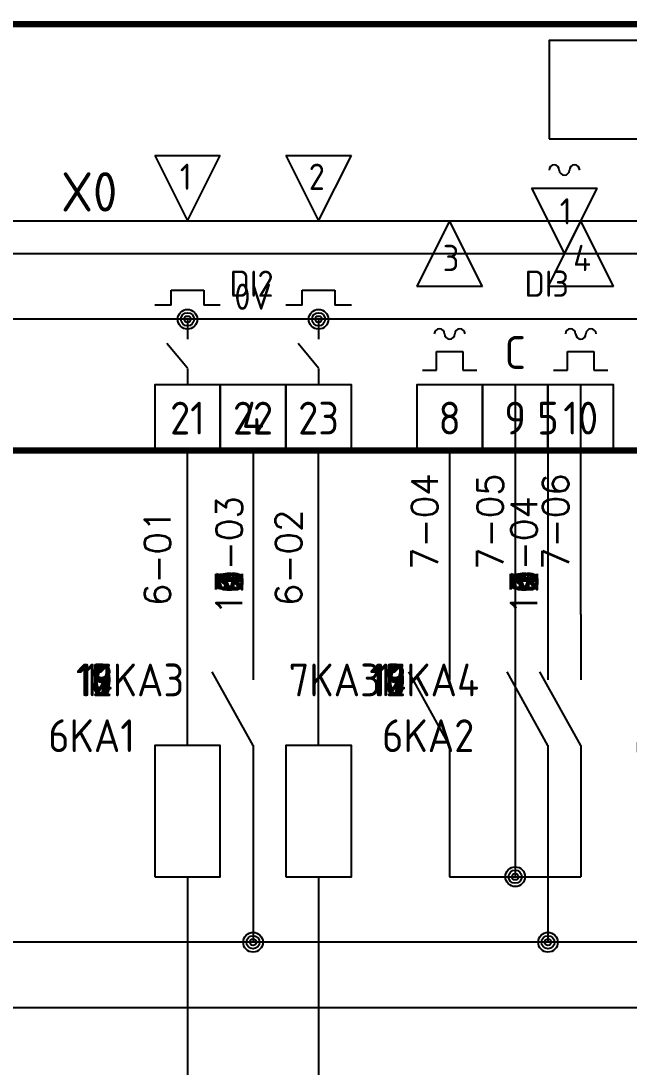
# Model space of a CAD drawing. Extents: x 21 to 418, y 12 to 268.
# Drawn here: x 119.8 to 166.2, y 180.5 to 260.3 of the extents above; entities that cross this region are included whole.
import ezdxf
from ezdxf.enums import TextEntityAlignment as Align

# ---------------------------------------------------------------- set-up
doc = ezdxf.new("R2010")
doc.units = 0
doc.header["$LTSCALE"] = 10
doc.layers.get('0').update_dxf_attribs({"linetype": 'CONTINUOUS'})
for name, color, linetype in [('10', 9, 'CONTINUOUS'), ('11', 9, 'CONTINUOUS'), ('12', 9, 'CONTINUOUS'), ('13', 9, 'CONTINUOUS'), ('14', 9, 'CONTINUOUS'), ('15', 9, 'CONTINUOUS'), ('16', 9, 'CONTINUOUS'), ('17', 9, 'CONTINUOUS'), ('18', 9, 'CONTINUOUS'), ('6', 9, 'CONTINUOUS'), ('7', 9, 'CONTINUOUS'), ('8', 9, 'CONTINUOUS'), ('9', 9, 'CONTINUOUS')]:
    doc.layers.add(name, color=color, linetype=linetype)
doc.layers.get('0').freeze()
doc.styles.add('SIMPLEX', font='simplex')
doc.styles.add('SPAC', font='isocp.shx')

# ---------------------------------------------------------------- blocks, each defined once
blk = doc.blocks.new('BLK56')
at = {"color": 7}
for p, q in [((0, 12.5), (0, 17.5)), ((0, 2.5), (0, -2.5))]:
    blk.add_line(p, q, dxfattribs=at)
blk.add_lwpolyline([(-2.5, 2.5), (2.5, 2.5), (2.5, 12.5), (-2.5, 12.5)], close=True, dxfattribs=at)
at = {"color": 4, "style": 'SPAC', "flags": 9}
blk.add_attdef('QUADRO', text='', height=2.5, dxfattribs=at).set_placement((-4, 16), align=Align.RIGHT)
at = {"color": 3, "style": 'SPAC', "width": 0.75, "flags": 8}
blk.add_attdef('PINA1', text='', height=1.75, rotation=90, dxfattribs=at).set_placement((-1, 17.5), align=Align.RIGHT)
at = {"color": 4, "style": 'SPAC'}
blk.add_attdef('NOME', text='', height=2.5, dxfattribs=at).set_placement((-4, 12), align=Align.RIGHT)
at = {"color": 7, "style": 'SPAC', "flags": 9}
for tag, p in [('COSTRUTTORE', (-6, 8.5)), ('TIPO', (-6, 6))]:
    blk.add_attdef(tag, text='', height=1.5, dxfattribs=at).set_placement(p, align=Align.RIGHT)
at = {"color": 6, "style": 'SPAC'}
for tag, p, flags in [('CODICE', (3.5, 3.5), 1), ('OFFSET', (3.5, 2), 9), ('PRES', (3.5, 0.5), 9), ('DESCRIZIONE', (3.5, -1), 9), ('SUPPORTO', (3.5, -2.5), 9), ('PR4', (3.5, -4), 9)]:
    blk.add_attdef(tag, p, '', height=1, dxfattribs=dict(at, flags=flags))
at = {"color": 3, "style": 'SPAC', "width": 0.75, "flags": 8}
blk.add_attdef('PINB1', (-1, -2.5), '', height=1.75, rotation=90, dxfattribs=at)
at = {"color": 7, "style": 'SPAC', "flags": 9}
for tag, p in [('FUNZIONE1', (0, -8.5)), ('FUNZIONE2', (0, -11.5))]:
    blk.add_attdef(tag, text='', height=2, dxfattribs=at).set_placement(p, align=Align.CENTER)
blk = doc.blocks.new('Numero_Filo')
at = {"color": 3, "style": 'SIMPLEX'}
for tag, flags, p in [('SUPPORTO', 9, (-3.287, 2.732)), ('RIP', 1, (-0.923, 2.732)), ('N', 8, (1.077, 0.732))]:
    blk.add_attdef(tag, text='', height=2, rotation=90, dxfattribs=dict(at, flags=flags)).set_placement(p, align=Align.RIGHT)
blk = doc.blocks.new('PUNTO')
for radius in [0.75, 0.5, 0.25]:
    blk.add_circle((0, 0), radius)
blk = doc.blocks.new('NA1_F')
at = {"color": 7}
for p, q in [((0, 0), (0, -5)), ((0, -10), (-3.125, -4.375)), ((0, -10), (0, -15))]:
    blk.add_line(p, q, dxfattribs=at)
at = {"color": 3, "style": 'SPAC', "width": 0.75, "flags": 8}
blk.add_attdef('PINA1', text='', height=1.75, rotation=90, dxfattribs=at).set_placement((-1, 0), align=Align.RIGHT)
at = {"color": 4, "style": 'SPAC'}
blk.add_attdef('NOME', text='', height=2.5, dxfattribs=at).set_placement((-5.25, -5), align=Align.MIDDLE_RIGHT)
at = {"color": 7, "style": 'SPAC'}
for tag, flags, p in [('REG', 8, (-5.25, -10)), ('FUNZIONE1', 9, (-5.25, -12.5)), ('FUNZIONE2', 9, (-5.25, -15))]:
    blk.add_attdef(tag, text='', height=1.5, dxfattribs=dict(at, flags=flags)).set_placement(p, align=Align.MIDDLE_RIGHT)
at = {"color": 3, "style": 'SPAC', "width": 0.75, "flags": 8}
blk.add_attdef('PINB1', (-1, -15), '', height=1.75, rotation=90, dxfattribs=at)
at = {"color": 6, "style": 'SPAC', "flags": 9}
blk.add_attdef('PRES', (1, -14.5), '', height=1, dxfattribs=at)

msp = doc.modelspace()

# ---------------------------------------------------------------- linework, layer by layer
at = {"layer": '10'}
for p, q in [((42.5, 245), (372.45, 245)), ((137.5, 227.5), (137.5, 215)), ((160, 227.5), (160, 215)), ((137.5, 200), (137.5, 197.5)), ((160, 200), (160, 197.5)), ((137.5, 197.5), (137.5, 190)), ((160, 197.5), (160, 190))]:
    msp.add_line(p, q, dxfattribs=at)
at = {"layer": '10', "color": 1, "linetype": 'Continuous'}
for p, q in [((407.5, 190), (32.7, 190)), ((407.5, 185), (32.7, 185))]:
    msp.add_line(p, q, dxfattribs=at)
at = {"layer": '10', "const_width": 0.5}
for points in [[(372.45, 260), (34.95, 260)], [(372.45, 227.5), (34.95, 227.5)]]:
    msp.add_lwpolyline(points, dxfattribs=at)
at = {"layer": '10'}
for points in [[(135, 227.5), (140, 227.5), (140, 232.5), (135, 232.5)], [(157.5, 227.5), (162.5, 227.5), (162.5, 232.5), (157.5, 232.5)]]:
    msp.add_lwpolyline(points, close=True, dxfattribs=at)
at = {"layer": '11'}
for p, q in [((42.5, 245), (372.45, 245)), ((137.5, 227.5), (137.5, 215)), ((160, 227.5), (160, 215)), ((137.5, 200), (137.5, 197.5)), ((160, 200), (160, 197.5)), ((137.5, 197.5), (137.5, 190)), ((160, 197.5), (160, 190))]:
    msp.add_line(p, q, dxfattribs=at)
at = {"layer": '11', "color": 1, "linetype": 'Continuous'}
for p, q in [((407.5, 190), (32.7, 190)), ((407.5, 185), (32.7, 185))]:
    msp.add_line(p, q, dxfattribs=at)
at = {"layer": '11', "const_width": 0.5}
for points in [[(372.45, 260), (34.95, 260)], [(372.45, 227.5), (34.95, 227.5)]]:
    msp.add_lwpolyline(points, dxfattribs=at)
at = {"layer": '11'}
for points in [[(135, 227.5), (140, 227.5), (140, 232.5), (135, 232.5)], [(157.5, 227.5), (162.5, 227.5), (162.5, 232.5), (157.5, 232.5)]]:
    msp.add_lwpolyline(points, close=True, dxfattribs=at)
at = {"layer": '12'}
for p, q in [((42.5, 245), (372.45, 245)), ((137.5, 227.5), (137.5, 215)), ((160, 227.5), (160, 215)), ((137.5, 200), (137.5, 197.5)), ((160, 200), (160, 197.5)), ((137.5, 197.5), (137.5, 190)), ((160, 197.5), (160, 190))]:
    msp.add_line(p, q, dxfattribs=at)
at = {"layer": '12', "color": 1, "linetype": 'Continuous'}
for p, q in [((407.5, 190), (32.7, 190)), ((407.5, 185), (32.7, 185))]:
    msp.add_line(p, q, dxfattribs=at)
at = {"layer": '12', "const_width": 0.5}
for points in [[(372.45, 260), (34.95, 260)], [(372.45, 227.5), (34.95, 227.5)]]:
    msp.add_lwpolyline(points, dxfattribs=at)
at = {"layer": '12'}
for points in [[(135, 227.5), (140, 227.5), (140, 232.5), (135, 232.5)], [(157.5, 227.5), (162.5, 227.5), (162.5, 232.5), (157.5, 232.5)]]:
    msp.add_lwpolyline(points, close=True, dxfattribs=at)
at = {"layer": '13'}
for p, q in [((42.5, 245), (372.45, 245)), ((137.5, 227.5), (137.5, 215)), ((160, 227.5), (160, 215)), ((137.5, 200), (137.5, 197.5)), ((160, 200), (160, 197.5)), ((137.5, 197.5), (137.5, 190)), ((160, 197.5), (160, 190))]:
    msp.add_line(p, q, dxfattribs=at)
at = {"layer": '13', "color": 1, "linetype": 'Continuous'}
for p, q in [((407.5, 190), (32.7, 190)), ((407.5, 185), (32.7, 185))]:
    msp.add_line(p, q, dxfattribs=at)
at = {"layer": '13', "const_width": 0.5}
for points in [[(372.45, 260), (34.95, 260)], [(372.45, 227.5), (34.95, 227.5)]]:
    msp.add_lwpolyline(points, dxfattribs=at)
at = {"layer": '13'}
for points in [[(135, 227.5), (140, 227.5), (140, 232.5), (135, 232.5)], [(157.5, 227.5), (162.5, 227.5), (162.5, 232.5), (157.5, 232.5)]]:
    msp.add_lwpolyline(points, close=True, dxfattribs=at)
at = {"layer": '14'}
for p, q in [((42.5, 245), (372.45, 245)), ((137.5, 227.5), (137.5, 215)), ((160, 227.5), (160, 215)), ((137.5, 200), (137.5, 197.5)), ((160, 200), (160, 197.5)), ((137.5, 197.5), (137.5, 190)), ((160, 197.5), (160, 190))]:
    msp.add_line(p, q, dxfattribs=at)
at = {"layer": '14', "color": 1, "linetype": 'Continuous'}
for p, q in [((407.5, 190), (32.7, 190)), ((407.5, 185), (32.7, 185))]:
    msp.add_line(p, q, dxfattribs=at)
at = {"layer": '14', "const_width": 0.5}
for points in [[(372.45, 260), (34.95, 260)], [(372.45, 227.5), (34.95, 227.5)]]:
    msp.add_lwpolyline(points, dxfattribs=at)
at = {"layer": '14'}
for points in [[(135, 227.5), (140, 227.5), (140, 232.5), (135, 232.5)], [(157.5, 227.5), (162.5, 227.5), (162.5, 232.5), (157.5, 232.5)]]:
    msp.add_lwpolyline(points, close=True, dxfattribs=at)
at = {"layer": '15'}
for p, q in [((42.5, 245), (372.45, 245)), ((137.5, 227.5), (137.5, 215)), ((160, 227.5), (160, 215)), ((137.5, 200), (137.5, 197.5)), ((160, 200), (160, 197.5)), ((137.5, 197.5), (137.5, 190)), ((160, 197.5), (160, 190))]:
    msp.add_line(p, q, dxfattribs=at)
at = {"layer": '15', "color": 1, "linetype": 'Continuous'}
for p, q in [((407.5, 190), (32.7, 190)), ((407.5, 185), (32.7, 185))]:
    msp.add_line(p, q, dxfattribs=at)
at = {"layer": '15', "const_width": 0.5}
for points in [[(372.45, 260), (34.95, 260)], [(372.45, 227.5), (34.95, 227.5)]]:
    msp.add_lwpolyline(points, dxfattribs=at)
at = {"layer": '15'}
for points in [[(135, 227.5), (140, 227.5), (140, 232.5), (135, 232.5)], [(157.5, 227.5), (162.5, 227.5), (162.5, 232.5), (157.5, 232.5)]]:
    msp.add_lwpolyline(points, close=True, dxfattribs=at)
at = {"layer": '16'}
for p, q in [((42.5, 245), (372.45, 245)), ((137.5, 227.5), (137.5, 215)), ((160, 227.5), (160, 215)), ((137.5, 200), (137.5, 197.5)), ((160, 200), (160, 197.5)), ((137.5, 197.5), (137.5, 190)), ((160, 197.5), (160, 190))]:
    msp.add_line(p, q, dxfattribs=at)
at = {"layer": '16', "color": 1, "linetype": 'Continuous'}
for p, q in [((407.5, 190), (32.7, 190)), ((407.5, 185), (32.7, 185))]:
    msp.add_line(p, q, dxfattribs=at)
at = {"layer": '16', "const_width": 0.5}
for points in [[(372.45, 260), (34.95, 260)], [(372.45, 227.5), (34.95, 227.5)]]:
    msp.add_lwpolyline(points, dxfattribs=at)
at = {"layer": '16'}
for points in [[(135, 227.5), (140, 227.5), (140, 232.5), (135, 232.5)], [(157.5, 227.5), (162.5, 227.5), (162.5, 232.5), (157.5, 232.5)]]:
    msp.add_lwpolyline(points, close=True, dxfattribs=at)
at = {"layer": '17'}
for p, q in [((42.5, 245), (372.45, 245)), ((137.5, 227.5), (137.5, 215)), ((160, 227.5), (160, 215)), ((137.5, 200), (137.5, 197.5)), ((160, 200), (160, 197.5)), ((137.5, 197.5), (137.5, 190)), ((160, 197.5), (160, 190))]:
    msp.add_line(p, q, dxfattribs=at)
at = {"layer": '17', "color": 1, "linetype": 'Continuous'}
for p, q in [((407.5, 190), (32.7, 190)), ((407.5, 185), (32.7, 185))]:
    msp.add_line(p, q, dxfattribs=at)
at = {"layer": '17', "const_width": 0.5}
for points in [[(372.45, 260), (34.95, 260)], [(372.45, 227.5), (34.95, 227.5)]]:
    msp.add_lwpolyline(points, dxfattribs=at)
at = {"layer": '17'}
for points in [[(135, 227.5), (140, 227.5), (140, 232.5), (135, 232.5)], [(157.5, 227.5), (162.5, 227.5), (162.5, 232.5), (157.5, 232.5)]]:
    msp.add_lwpolyline(points, close=True, dxfattribs=at)
at = {"layer": '18'}
for p, q in [((42.5, 245), (372.45, 245)), ((137.5, 227.5), (137.5, 215)), ((160, 227.5), (160, 215)), ((137.5, 200), (137.5, 197.5)), ((160, 200), (160, 197.5)), ((137.5, 197.5), (137.5, 190)), ((160, 197.5), (160, 190))]:
    msp.add_line(p, q, dxfattribs=at)
at = {"layer": '18', "color": 1, "linetype": 'Continuous'}
for p, q in [((407.5, 190), (32.7, 190)), ((407.5, 185), (32.7, 185))]:
    msp.add_line(p, q, dxfattribs=at)
at = {"layer": '18', "const_width": 0.5}
for points in [[(372.45, 260), (34.95, 260)], [(372.45, 227.5), (34.95, 227.5)]]:
    msp.add_lwpolyline(points, dxfattribs=at)
at = {"layer": '18'}
for points in [[(135, 227.5), (140, 227.5), (140, 232.5), (135, 232.5)], [(157.5, 227.5), (162.5, 227.5), (162.5, 232.5), (157.5, 232.5)]]:
    msp.add_lwpolyline(points, close=True, dxfattribs=at)
at = {"layer": '6'}
for p, q in [((130, 250), (135, 250)), ((130, 250), (132.5, 245)), ((132.5, 245), (135, 250)), ((140, 250), (145, 250)), ((140, 250), (142.5, 245)), ((142.5, 245), (145, 250)), ((232.5, 242.5), (102.5, 242.5)), ((131.25, 238.584), (131.25, 239.725)), ((131.25, 239.725), (133.75, 239.725)), ((133.75, 239.725), (133.75, 238.584)), ((141.25, 238.584), (141.25, 239.725)), ((141.25, 239.725), (143.75, 239.725)), ((143.75, 239.725), (143.75, 238.584)), ((131.25, 238.584), (130, 238.584)), ((135, 238.584), (133.75, 238.584)), ((141.25, 238.584), (140, 238.584)), ((145, 238.584), (143.75, 238.584)), ((187.5, 237.5), (107.5, 237.5)), ((132.5, 237.5), (132.5, 235.978)), ((142.5, 237.5), (142.5, 235.978)), ((132.5, 233.762), (130.933, 235.657)), ((142.5, 233.762), (140.933, 235.657)), ((132.5, 233.738), (132.5, 232.5)), ((142.5, 233.738), (142.5, 232.5)), ((132.5, 210), (132.5, 227.5)), ((142.5, 210), (142.5, 227.5))]:
    msp.add_line(p, q, dxfattribs=at)
at = {"layer": '6', "color": 1, "linetype": 'Continuous'}
for p, q in [((132.5, 190), (132.5, 162.5)), ((142.5, 190), (142.5, 162.5))]:
    msp.add_line(p, q, dxfattribs=at)
at = {"layer": '6', "const_width": 0.5}
for points in [[(312.6, 260), (69.95, 260)], [(312.6, 227.5), (69.95, 227.5)]]:
    msp.add_lwpolyline(points, dxfattribs=at)
at = {"layer": '6'}
for points in [[(160.1, 251.25), (210.1, 251.25), (210.1, 258.75), (160.1, 258.75)], [(130, 227.5), (135, 227.5), (135, 232.5), (130, 232.5)], [(135, 227.5), (140, 227.5), (140, 232.5), (135, 232.5)], [(140, 227.5), (145, 227.5), (145, 232.5), (140, 232.5)]]:
    msp.add_lwpolyline(points, close=True, dxfattribs=at)
at = {"layer": '7'}
for p, q in [((158.75, 247.5), (163.75, 247.5)), ((158.75, 247.5), (161.25, 242.5)), ((161.25, 242.5), (163.75, 247.5)), ((152.5, 245), (150, 240)), ((155, 240), (152.5, 245)), ((162.5, 245), (160, 240)), ((165, 240), (162.5, 245)), ((155, 240), (150, 240)), ((165, 240), (160, 240)), ((151.491, 233.624), (151.491, 235.035)), ((151.491, 235.035), (153.509, 235.035)), ((153.509, 235.035), (153.509, 233.624)), ((161.491, 233.624), (161.491, 235.035)), ((161.491, 235.035), (163.509, 235.035)), ((163.509, 235.035), (163.509, 233.624)), ((150.431, 233.624), (151.491, 233.624)), ((153.509, 233.624), (154.569, 233.624)), ((160.431, 233.624), (161.491, 233.624)), ((163.509, 233.624), (164.569, 233.624)), ((152.5, 227.5), (152.5, 215)), ((157.5, 227.5), (157.5, 195)), ((162.5, 215), (162.5, 227.5)), ((152.5, 200), (152.5, 195)), ((162.5, 200), (162.5, 195)), ((152.5, 195), (162.5, 195))]:
    msp.add_line(p, q, dxfattribs=at)
at = {"layer": '7', "const_width": 0.5}
for points in [[(312.6, 260), (69.95, 260)], [(312.6, 227.5), (69.95, 227.5)]]:
    msp.add_lwpolyline(points, dxfattribs=at)
at = {"layer": '7'}
for points in [[(160.1, 251.25), (210.1, 251.25), (210.1, 258.75), (160.1, 258.75)], [(150, 227.5), (155, 227.5), (155, 232.5), (150, 232.5)], [(155, 227.5), (160, 227.5), (160, 232.5), (155, 232.5)], [(160, 227.5), (165, 227.5), (165, 232.5), (160, 232.5)]]:
    msp.add_lwpolyline(points, close=True, dxfattribs=at)
for centre, start, end in [((160.469, 248.882), 0, 180), ((161.25, 248.882), 180, 0), ((162.031, 248.882), 0, 180), ((151.719, 236.382), 0, 180), ((152.5, 236.382), 180, 0), ((153.281, 236.382), 0, 180), ((161.719, 236.382), 0, 180), ((162.5, 236.382), 180, 0), ((163.281, 236.382), 0, 180)]:
    msp.add_arc(centre, 0.39, start, end, dxfattribs=at)
at = {"layer": '8'}
for p, q in [((42.5, 245), (372.45, 245)), ((137.5, 227.5), (137.5, 215)), ((160, 227.5), (160, 215)), ((137.5, 200), (137.5, 197.5)), ((160, 200), (160, 197.5)), ((137.5, 197.5), (137.5, 190)), ((160, 197.5), (160, 190))]:
    msp.add_line(p, q, dxfattribs=at)
at = {"layer": '8', "color": 1, "linetype": 'Continuous'}
for p, q in [((407.5, 190), (32.7, 190)), ((407.5, 185), (32.7, 185))]:
    msp.add_line(p, q, dxfattribs=at)
at = {"layer": '8', "const_width": 0.5}
for points in [[(372.45, 260), (34.95, 260)], [(372.45, 227.5), (34.95, 227.5)]]:
    msp.add_lwpolyline(points, dxfattribs=at)
at = {"layer": '8'}
for points in [[(135, 227.5), (140, 227.5), (140, 232.5), (135, 232.5)], [(157.5, 227.5), (162.5, 227.5), (162.5, 232.5), (157.5, 232.5)]]:
    msp.add_lwpolyline(points, close=True, dxfattribs=at)
at = {"layer": '9'}
for p, q in [((42.5, 245), (372.45, 245)), ((137.5, 227.5), (137.5, 215)), ((160, 227.5), (160, 215)), ((137.5, 200), (137.5, 197.5)), ((160, 200), (160, 197.5)), ((137.5, 197.5), (137.5, 190)), ((160, 197.5), (160, 190))]:
    msp.add_line(p, q, dxfattribs=at)
at = {"layer": '9', "color": 1, "linetype": 'Continuous'}
for p, q in [((407.5, 190), (32.7, 190)), ((407.5, 185), (32.7, 185))]:
    msp.add_line(p, q, dxfattribs=at)
at = {"layer": '9', "const_width": 0.5}
for points in [[(372.45, 260), (34.95, 260)], [(372.45, 227.5), (34.95, 227.5)]]:
    msp.add_lwpolyline(points, dxfattribs=at)
at = {"layer": '9'}
for points in [[(135, 227.5), (140, 227.5), (140, 232.5), (135, 232.5)], [(157.5, 227.5), (162.5, 227.5), (162.5, 232.5), (157.5, 232.5)]]:
    msp.add_lwpolyline(points, close=True, dxfattribs=at)

# ---------------------------------------------------------------- block references
at = {"layer": '10'}
for name, p, values in [('Numero_Filo', (135.6, 223.285), {'N': '10-03'}), ('Numero_Filo', (158.1, 223.285), {'N': '10-04'}), ('NA1_F', (137.5, 215), {'NOME': '10KA3'}), ('NA1_F', (160, 215), {'NOME': '10KA4'})]:
    msp.add_blockref(name, p, dxfattribs=at).add_auto_attribs(values)
for p in [(137.5, 190), (160, 190)]:
    msp.add_blockref('PUNTO', p, dxfattribs=at)
at = {"layer": '11'}
for name, p, values in [('Numero_Filo', (135.6, 223.285), {'N': '11-03'}), ('Numero_Filo', (158.1, 223.285), {'N': '11-04'}), ('NA1_F', (137.5, 215), {'NOME': '11KA3'}), ('NA1_F', (160, 215), {'NOME': '11KA4'})]:
    msp.add_blockref(name, p, dxfattribs=at).add_auto_attribs(values)
for p in [(137.5, 190), (160, 190)]:
    msp.add_blockref('PUNTO', p, dxfattribs=at)
at = {"layer": '12'}
for name, p, values in [('Numero_Filo', (135.6, 223.285), {'N': '12-03'}), ('Numero_Filo', (158.1, 223.285), {'N': '12-04'}), ('NA1_F', (137.5, 215), {'NOME': '12KA3'}), ('NA1_F', (160, 215), {'NOME': '12KA4'})]:
    msp.add_blockref(name, p, dxfattribs=at).add_auto_attribs(values)
for p in [(137.5, 190), (160, 190)]:
    msp.add_blockref('PUNTO', p, dxfattribs=at)
at = {"layer": '13'}
for name, p, values in [('Numero_Filo', (135.6, 223.285), {'N': '13-03'}), ('Numero_Filo', (158.1, 223.285), {'N': '13-04'}), ('NA1_F', (137.5, 215), {'NOME': '13KA3'}), ('NA1_F', (160, 215), {'NOME': '13KA4'})]:
    msp.add_blockref(name, p, dxfattribs=at).add_auto_attribs(values)
for p in [(137.5, 190), (160, 190)]:
    msp.add_blockref('PUNTO', p, dxfattribs=at)
at = {"layer": '14'}
for name, p, values in [('Numero_Filo', (135.6, 223.285), {'N': '14-03'}), ('Numero_Filo', (158.1, 223.285), {'N': '14-04'}), ('NA1_F', (137.5, 215), {'NOME': '14KA3'}), ('NA1_F', (160, 215), {'NOME': '14KA4'})]:
    msp.add_blockref(name, p, dxfattribs=at).add_auto_attribs(values)
for p in [(137.5, 190), (160, 190)]:
    msp.add_blockref('PUNTO', p, dxfattribs=at)
at = {"layer": '15'}
for name, p, values in [('Numero_Filo', (135.6, 223.285), {'N': '15-03'}), ('Numero_Filo', (158.1, 223.285), {'N': '15-04'}), ('NA1_F', (137.5, 215), {'NOME': '15KA3'}), ('NA1_F', (160, 215), {'NOME': '15KA4'})]:
    msp.add_blockref(name, p, dxfattribs=at).add_auto_attribs(values)
for p in [(137.5, 190), (160, 190)]:
    msp.add_blockref('PUNTO', p, dxfattribs=at)
at = {"layer": '16'}
for name, p, values in [('Numero_Filo', (135.6, 223.285), {'N': '16-03'}), ('Numero_Filo', (158.1, 223.285), {'N': '16-04'}), ('NA1_F', (137.5, 215), {'NOME': '16KA3'}), ('NA1_F', (160, 215), {'NOME': '16KA4'})]:
    msp.add_blockref(name, p, dxfattribs=at).add_auto_attribs(values)
for p in [(137.5, 190), (160, 190)]:
    msp.add_blockref('PUNTO', p, dxfattribs=at)
at = {"layer": '17'}
for name, p, values in [('Numero_Filo', (135.6, 223.285), {'N': '17-03'}), ('Numero_Filo', (158.1, 223.285), {'N': '17-04'}), ('NA1_F', (137.5, 215), {'NOME': '17KA3'}), ('NA1_F', (160, 215), {'NOME': '17KA4'})]:
    msp.add_blockref(name, p, dxfattribs=at).add_auto_attribs(values)
for p in [(137.5, 190), (160, 190)]:
    msp.add_blockref('PUNTO', p, dxfattribs=at)
at = {"layer": '18'}
for name, p, values in [('Numero_Filo', (135.6, 223.285), {'N': '18-03'}), ('Numero_Filo', (158.1, 223.285), {'N': '18-04'}), ('NA1_F', (137.5, 215), {'NOME': '18KA3'}), ('NA1_F', (160, 215), {'NOME': '18KA4'})]:
    msp.add_blockref(name, p, dxfattribs=at).add_auto_attribs(values)
for p in [(137.5, 190), (160, 190)]:
    msp.add_blockref('PUNTO', p, dxfattribs=at)
at = {"layer": '6'}
for p in [(132.5, 237.5), (142.5, 237.5)]:
    msp.add_blockref('PUNTO', p, dxfattribs=at)
for name, p, values in [('Numero_Filo', (140.134, 222.267), {'N': '6-02'}), ('Numero_Filo', (130.134, 222.267), {'N': '6-01'}), ('BLK56', (132.5, 192.5), {'NOME': '6KA1'})]:
    msp.add_blockref(name, p, dxfattribs=at).add_auto_attribs(values)
ref = msp.add_blockref('BLK56', (142.5, 192.5), dxfattribs=at)
ref.add_attrib('NOME', '6KA2', dxfattribs={"layer": '0', "color": 4, "height": 2.5, "style": 'SPAC'}).set_placement((154.379, 204.5), align=Align.RIGHT)
at = {"layer": '7'}
for name, p, values in [('Numero_Filo', (150.51, 225.024), {'N': '7-04'}), ('Numero_Filo', (155.51, 225.024), {'N': '7-05'}), ('Numero_Filo', (160.51, 225.024), {'N': '7-06'}), ('NA1_F', (152.5, 215), {'NOME': '7KA3'})]:
    msp.add_blockref(name, p, dxfattribs=at).add_auto_attribs(values)
ref = msp.add_blockref('NA1_F', (162.5, 215), dxfattribs=at)
ref.add_attrib('NOME', '6KS1', dxfattribs={"layer": '0', "color": 4, "height": 2.5, "style": 'SPAC'}).set_placement((173.137, 210), align=Align.MIDDLE_RIGHT)
ref.add_attrib('REG', '6.3D', dxfattribs={"layer": '0', "color": 7, "height": 1.5, "style": 'SPAC', "flags": 8}).set_placement((170.115, 205), align=Align.MIDDLE_RIGHT)
msp.add_blockref('PUNTO', (157.5, 195), dxfattribs=at)
at = {"layer": '8'}
for name, p, values in [('Numero_Filo', (135.6, 223.285), {'N': '8-03'}), ('Numero_Filo', (158.1, 223.285), {'N': '8-04'}), ('NA1_F', (137.5, 215), {'NOME': '8KA3'}), ('NA1_F', (160, 215), {'NOME': '8KA4'})]:
    msp.add_blockref(name, p, dxfattribs=at).add_auto_attribs(values)
for p in [(137.5, 190), (160, 190)]:
    msp.add_blockref('PUNTO', p, dxfattribs=at)
at = {"layer": '9'}
for name, p, values in [('Numero_Filo', (135.6, 223.285), {'N': '9-03'}), ('Numero_Filo', (158.1, 223.285), {'N': '9-04'}), ('NA1_F', (137.5, 215), {'NOME': '9KA3'}), ('NA1_F', (160, 215), {'NOME': '9KA4'})]:
    msp.add_blockref(name, p, dxfattribs=at).add_auto_attribs(values)
for p in [(137.5, 190), (160, 190)]:
    msp.add_blockref('PUNTO', p, dxfattribs=at)

# ---------------------------------------------------------------- texts
at = {"layer": '10', "width": 5, "attachment_point": 1, "style": 'SPAC'}
for s, insert, char_height in [('\\pxqc;X0', (122.5, 248.716), 3), ('{\\W0.624015; }DI2', (135, 241.216), 2), ('{\\W0.624015; }DI3', (157.5, 241.216), 2), ('\\pxqc;4', (135, 231.216), 2.5), ('\\pxqc;5', (157.5, 231.216), 2.5)]:
    msp.add_mtext(s, dxfattribs=dict(at, insert=insert, char_height=char_height))
at = {"layer": '11', "width": 5, "attachment_point": 1, "style": 'SPAC'}
for s, insert, char_height in [('\\pxqc;X0', (122.5, 248.716), 3), ('{\\W0.624015; }DI2', (135, 241.216), 2), ('{\\W0.624015; }DI3', (157.5, 241.216), 2), ('\\pxqc;4', (135, 231.216), 2.5), ('\\pxqc;5', (157.5, 231.216), 2.5)]:
    msp.add_mtext(s, dxfattribs=dict(at, insert=insert, char_height=char_height))
at = {"layer": '12', "width": 5, "attachment_point": 1, "style": 'SPAC'}
for s, insert, char_height in [('\\pxqc;X0', (122.5, 248.716), 3), ('{\\W0.624015; }DI2', (135, 241.216), 2), ('{\\W0.624015; }DI3', (157.5, 241.216), 2), ('\\pxqc;4', (135, 231.216), 2.5), ('\\pxqc;5', (157.5, 231.216), 2.5)]:
    msp.add_mtext(s, dxfattribs=dict(at, insert=insert, char_height=char_height))
at = {"layer": '13', "width": 5, "attachment_point": 1, "style": 'SPAC'}
for s, insert, char_height in [('\\pxqc;X0', (122.5, 248.716), 3), ('{\\W0.624015; }DI2', (135, 241.216), 2), ('{\\W0.624015; }DI3', (157.5, 241.216), 2), ('\\pxqc;4', (135, 231.216), 2.5), ('\\pxqc;5', (157.5, 231.216), 2.5)]:
    msp.add_mtext(s, dxfattribs=dict(at, insert=insert, char_height=char_height))
at = {"layer": '14', "width": 5, "attachment_point": 1, "style": 'SPAC'}
for s, insert, char_height in [('\\pxqc;X0', (122.5, 248.716), 3), ('{\\W0.624015; }DI2', (135, 241.216), 2), ('{\\W0.624015; }DI3', (157.5, 241.216), 2), ('\\pxqc;4', (135, 231.216), 2.5), ('\\pxqc;5', (157.5, 231.216), 2.5)]:
    msp.add_mtext(s, dxfattribs=dict(at, insert=insert, char_height=char_height))
at = {"layer": '15', "width": 5, "attachment_point": 1, "style": 'SPAC'}
for s, insert, char_height in [('\\pxqc;X0', (122.5, 248.716), 3), ('{\\W0.624015; }DI2', (135, 241.216), 2), ('{\\W0.624015; }DI3', (157.5, 241.216), 2), ('\\pxqc;4', (135, 231.216), 2.5), ('\\pxqc;5', (157.5, 231.216), 2.5)]:
    msp.add_mtext(s, dxfattribs=dict(at, insert=insert, char_height=char_height))
at = {"layer": '16', "width": 5, "attachment_point": 1, "style": 'SPAC'}
for s, insert, char_height in [('\\pxqc;X0', (122.5, 248.716), 3), ('{\\W0.624015; }DI2', (135, 241.216), 2), ('{\\W0.624015; }DI3', (157.5, 241.216), 2), ('\\pxqc;4', (135, 231.216), 2.5), ('\\pxqc;5', (157.5, 231.216), 2.5)]:
    msp.add_mtext(s, dxfattribs=dict(at, insert=insert, char_height=char_height))
at = {"layer": '17', "width": 5, "attachment_point": 1, "style": 'SPAC'}
for s, insert, char_height in [('\\pxqc;X0', (122.5, 248.716), 3), ('{\\W0.624015; }DI2', (135, 241.216), 2), ('{\\W0.624015; }DI3', (157.5, 241.216), 2), ('\\pxqc;4', (135, 231.216), 2.5), ('\\pxqc;5', (157.5, 231.216), 2.5)]:
    msp.add_mtext(s, dxfattribs=dict(at, insert=insert, char_height=char_height))
at = {"layer": '18', "width": 5, "attachment_point": 1, "style": 'SPAC'}
for s, insert, char_height in [('\\pxqc;X0', (122.5, 248.716), 3), ('{\\W0.624015; }DI2', (135, 241.216), 2), ('{\\W0.624015; }DI3', (157.5, 241.216), 2), ('\\pxqc;4', (135, 231.216), 2.5), ('\\pxqc;5', (157.5, 231.216), 2.5)]:
    msp.add_mtext(s, dxfattribs=dict(at, insert=insert, char_height=char_height))
at = {"layer": '6', "width": 5, "attachment_point": 1, "style": 'SPAC'}
for s, insert, char_height in [('\\pxqc;1', (129.866, 249.368), 2), ('\\pxqc;2', (139.866, 249.368), 2), ('\\pxqc;0V', (135, 240.221), 2), ('\\pxqc;21', (130, 231.216), 2.5), ('\\pxqc;22', (135, 231.216), 2.5), ('\\pxqc;23', (140, 231.216), 2.5)]:
    msp.add_mtext(s, dxfattribs=dict(at, insert=insert, char_height=char_height))
at = {"layer": '7', "width": 5, "attachment_point": 1, "style": 'SPAC'}
for s, insert, char_height in [('\\pxqc;1', (158.854, 246.732), 2), ('\\pxqc;3', (150.104, 243.175), 2), ('\\pxqc;4', (160.104, 243.175), 2), ('\\pxqc;C', (155, 236.216), 2.5), ('\\pxqc;8', (150, 231.216), 2.5), ('\\pxqc;9', (155, 231.216), 2.5), ('\\pxqc;10', (160, 231.216), 2.5)]:
    msp.add_mtext(s, dxfattribs=dict(at, insert=insert, char_height=char_height))
at = {"layer": '8', "width": 5, "attachment_point": 1, "style": 'SPAC'}
for s, insert, char_height in [('\\pxqc;X0', (122.5, 248.716), 3), ('{\\W0.624015; }DI2', (135, 241.216), 2), ('{\\W0.624015; }DI3', (157.5, 241.216), 2), ('\\pxqc;4', (135, 231.216), 2.5), ('\\pxqc;5', (157.5, 231.216), 2.5)]:
    msp.add_mtext(s, dxfattribs=dict(at, insert=insert, char_height=char_height))
at = {"layer": '9', "width": 5, "attachment_point": 1, "style": 'SPAC'}
for s, insert, char_height in [('\\pxqc;X0', (122.5, 248.716), 3), ('{\\W0.624015; }DI2', (135, 241.216), 2), ('{\\W0.624015; }DI3', (157.5, 241.216), 2), ('\\pxqc;4', (135, 231.216), 2.5), ('\\pxqc;5', (157.5, 231.216), 2.5)]:
    msp.add_mtext(s, dxfattribs=dict(at, insert=insert, char_height=char_height))

doc.saveas('drawing.dxf')
